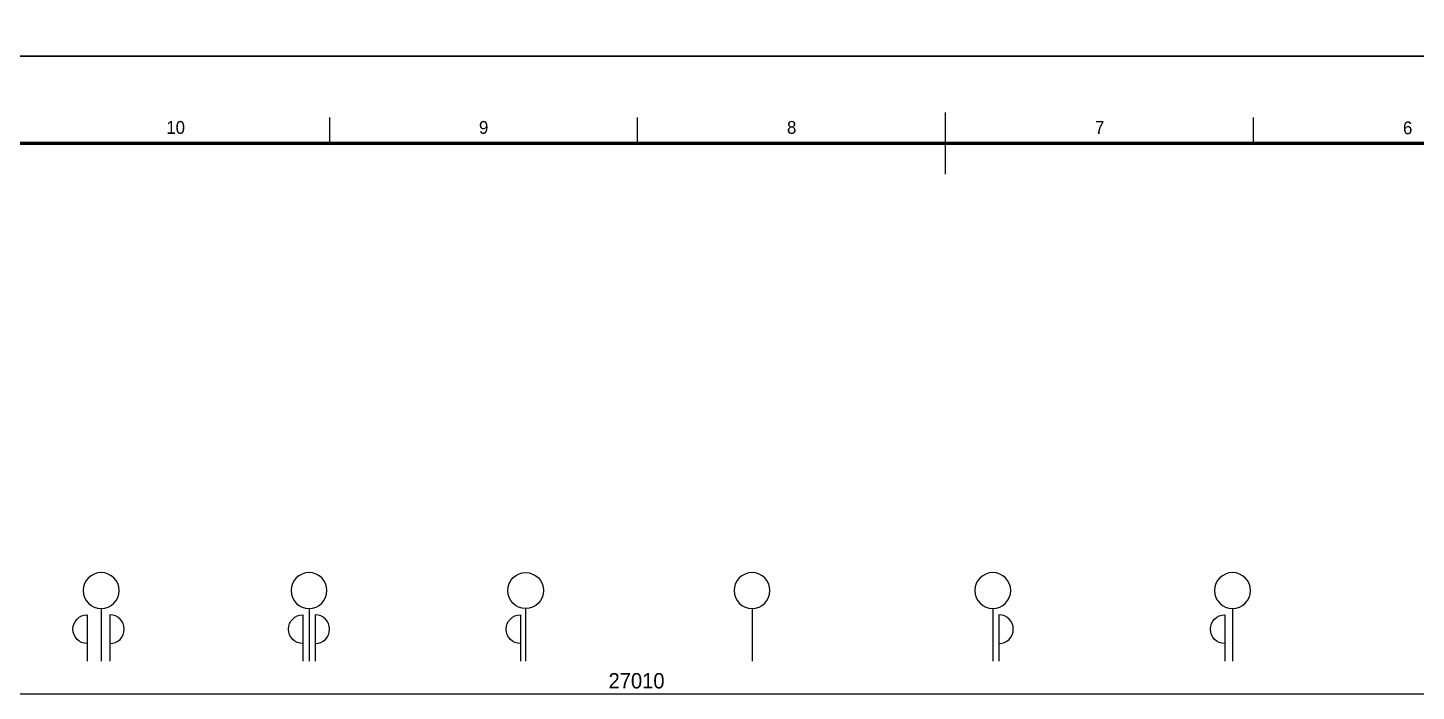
# Model space of a CAD drawing. Header units: millimetres. Extents: x 0 to 92204, y -190080 to 23760.
# Drawn here: x 62263 to 75787, y -166564 to -160105 of the extents above; entities that cross this region are included whole.
import ezdxf
from ezdxf.enums import TextEntityAlignment as Align

# ---------------------------------------------------------------- set-up
doc = ezdxf.new("R2010")
doc.units = ezdxf.units.MM
doc.header["$LTSCALE"] = 100
doc.linetypes.add('AUDIT_D_220706163347-0', pattern=[0])
doc.layers.get('defpoints').update_dxf_attribs({"color": 139})
for name, color, linetype in [('A-치수', 7, 'AUDIT_D_220706163347-0'), ('AA-BORD-FORM', 7, 'Continuous'), ('AA-BORD-TEXT', 3, 'Continuous'), ('AA-XXXX-DIMS', 7, 'Continuous'), ('DIM', 7, 'AUDIT_D_220706163347-0')]:
    doc.layers.add(name, color=color, linetype=linetype)
doc.styles.add('HAUD01', font='Dotum.ttf')
doc.styles.add('맑은고딕', font='malgun.ttf', dxfattribs={"width": 0.9})
doc.dimstyles.new('DIM-50', dxfattribs={"dimscale": 50, "dimtxt": 3, "dimasz": 1, "dimexe": 2, "dimexo": 2, "dimgap": 1, "dimtad": 1, "dimdec": 0, "dimzin": 0, "dimdsep": 46, "dimtxsty": '맑은고딕', "dimblk1": 'DIMDOT', "dimblk2": 'DIMDOT', "dimsah": 1, "dimcen": 0.09, "dimdle": 2, "dimclrd": 7, "dimclre": 7, "dimclrt": 3, "dimadec": 0, "dimazin": 0, "dimtfac": 1, "dimtdec": 0, "dimtix": 1, "dimtmove": 2, "dimatfit": 3, "dimldrblk": 'DIMDOT', "dimfxl": 1, "dimtolj": 1, "dimtzin": 0, "dimarcsym": 0})

# ---------------------------------------------------------------- blocks, each defined once
blk = doc.blocks.new('중심')
at = {"layer": 'DIM'}
blk.add_line((-350, 0), (0, 0), dxfattribs=at)
blk.add_circle((-470, 0), 120, dxfattribs=at)
blk = doc.blocks.new('DIMDOT')
at = {"layer": 'AA-XXXX-DIMS'}
for p, q in [((-1.5, 0), (1.5, 0)), ((0, -1.5), (0, 1.5))]:
    blk.add_line(p, q, dxfattribs=at)
for radius in [0.5, 0.25]:
    blk.add_circle((0, 0), radius, dxfattribs=at)
blk = doc.blocks.new('*D2515')
at = {"layer": 'defpoints', "color": 0, "transparency": 16777216}
for p in [(31544, -190348), (4534, -192348), (31544, -192348)]:
    blk.add_point(p, dxfattribs=at)
at = {"layer": 'DIM', "color": 7, "lineweight": -2, "transparency": 16777216}
for p, q in [((4534, -192248), (4534, -190248)), ((31544, -192248), (31544, -190248)), ((4584, -190348), (31494, -190348))]:
    blk.add_line(p, q, dxfattribs=at)
at = {"layer": 'DIM', "color": 7, "lineweight": -2, "transparency": 16777216, "xscale": 50, "yscale": 50, "zscale": 50, "rotation": 180}
blk.add_blockref('DIMDOT', (4534, -190348), dxfattribs=at)
at = {"layer": 'DIM', "color": 7, "lineweight": -2, "transparency": 16777216, "xscale": 50, "yscale": 50, "zscale": 50}
blk.add_blockref('DIMDOT', (31544, -190348), dxfattribs=at)
at = {"layer": 'DIM', "color": 3, "transparency": 16777216, "insert": (18039, -190223), "char_height": 150, "attachment_point": 5, "style": 'HAUD01'}
blk.add_mtext('\\A1;27010', dxfattribs=at)
blk = doc.blocks.new('XR-FORM 청주월명')
at = {"layer": 'AA-BORD-FORM', "color": 2}
for p, q in [((301, 577), (301, 582)), ((361, 577), (361, 582)), ((421, 571), (421, 583)), ((481, 577), (481, 582))]:
    blk.add_line(p, q, dxfattribs=at)
at = {"layer": 'AA-BORD-FORM', "color": 1}
blk.add_lwpolyline([(0, 0), (841, 0), (841, 594), (0, 594)], close=True, dxfattribs=at)
at = {"layer": 'AA-BORD-FORM', "color": 2, "const_width": 0.682}
blk.add_lwpolyline([(21, 17), (21, 577), (821, 577), (821, 17)], close=True, dxfattribs=at)
at = {"layer": 'AA-BORD-TEXT', "color": 7, "style": 'HAUD01'}
for s, p in [('10', (271, 580.1)), ('9', (331, 580.1)), ('8', (391, 580.1)), ('7', (451, 580.1)), ('6', (511, 580.02))]:
    blk.add_text(s, height=2.5, dxfattribs=at).set_placement(p, align=Align.MIDDLE_CENTER)
blk = doc.blocks.new('DIM-1108')
at = {"layer": 'DIM'}
for points in [[(12688.8, -189859.7, -1), (12688.8, -189579.7), (12688.8, -190029.7)], [(12908.8, -189859.7, 1), (12908.8, -189579.7), (12908.8, -190029.7)], [(14788.8, -189859.7, -1), (14788.8, -189579.7), (14788.8, -190029.7)], [(14908.8, -189859.7, 1), (14908.8, -189579.7), (14908.8, -190029.7)], [(16908.8, -189859.7, -1), (16908.8, -189579.7), (16908.8, -190029.7)], [(21568.8, -189859.7, 1), (21568.8, -189579.7), (21568.8, -190029.7)], [(23768.8, -189859.7, -1), (23768.8, -189579.7), (23768.8, -190029.7)]]:
    blk.add_lwpolyline(points, format="xyb", dxfattribs=at)
at = {"layer": 'A-치수', "zscale": 1.458333333333333}
for p, xscale, yscale, rotation in [((12823.8, -190029.7), -1.458333333333342, 1.458333333333342, 90), ((14848.8, -190029.7), -1.458333333333342, 1.458333333333342, 90), ((16958.8, -190029.7), 1.458333333333333, 1.458333333333333, 270), ((19163.8, -190029.7), -1.458333333333342, 1.458333333333342, 90), ((21508.8, -190029.7), -1.458333333333342, 1.458333333333342, 90), ((23843.8, -190029.7), -1.458333333333342, 1.458333333333342, 90)]:
    blk.add_blockref('중심', p, dxfattribs=dict(at, xscale=xscale, yscale=yscale, rotation=rotation))
at = {"layer": 'DIM'}
dim = blk.add_linear_dim(base=(31543.8, -190348.2), p1=(4533.8, -192348.2), p2=(31543.8, -192348.2), dimstyle='DIM-50', override={"dimscale": 50, "dimtxsty": 'HAUD01'}, dxfattribs=at)
dim.commit()
dim.dimension.update_dxf_attribs({"geometry": '*D2515', "text_midpoint": (18038.8, -190223.1)})

msp = doc.modelspace()

# ---------------------------------------------------------------- block references
msp.add_blockref('DIM-1108', (50153.9, 23760))
at = {"xscale": 50, "yscale": 50, "zscale": 50}
for p in [(50153.9, -160380), (50153.9, -190080)]:
    msp.add_blockref('XR-FORM 청주월명', p, dxfattribs=at)

doc.saveas('drawing.dxf')
